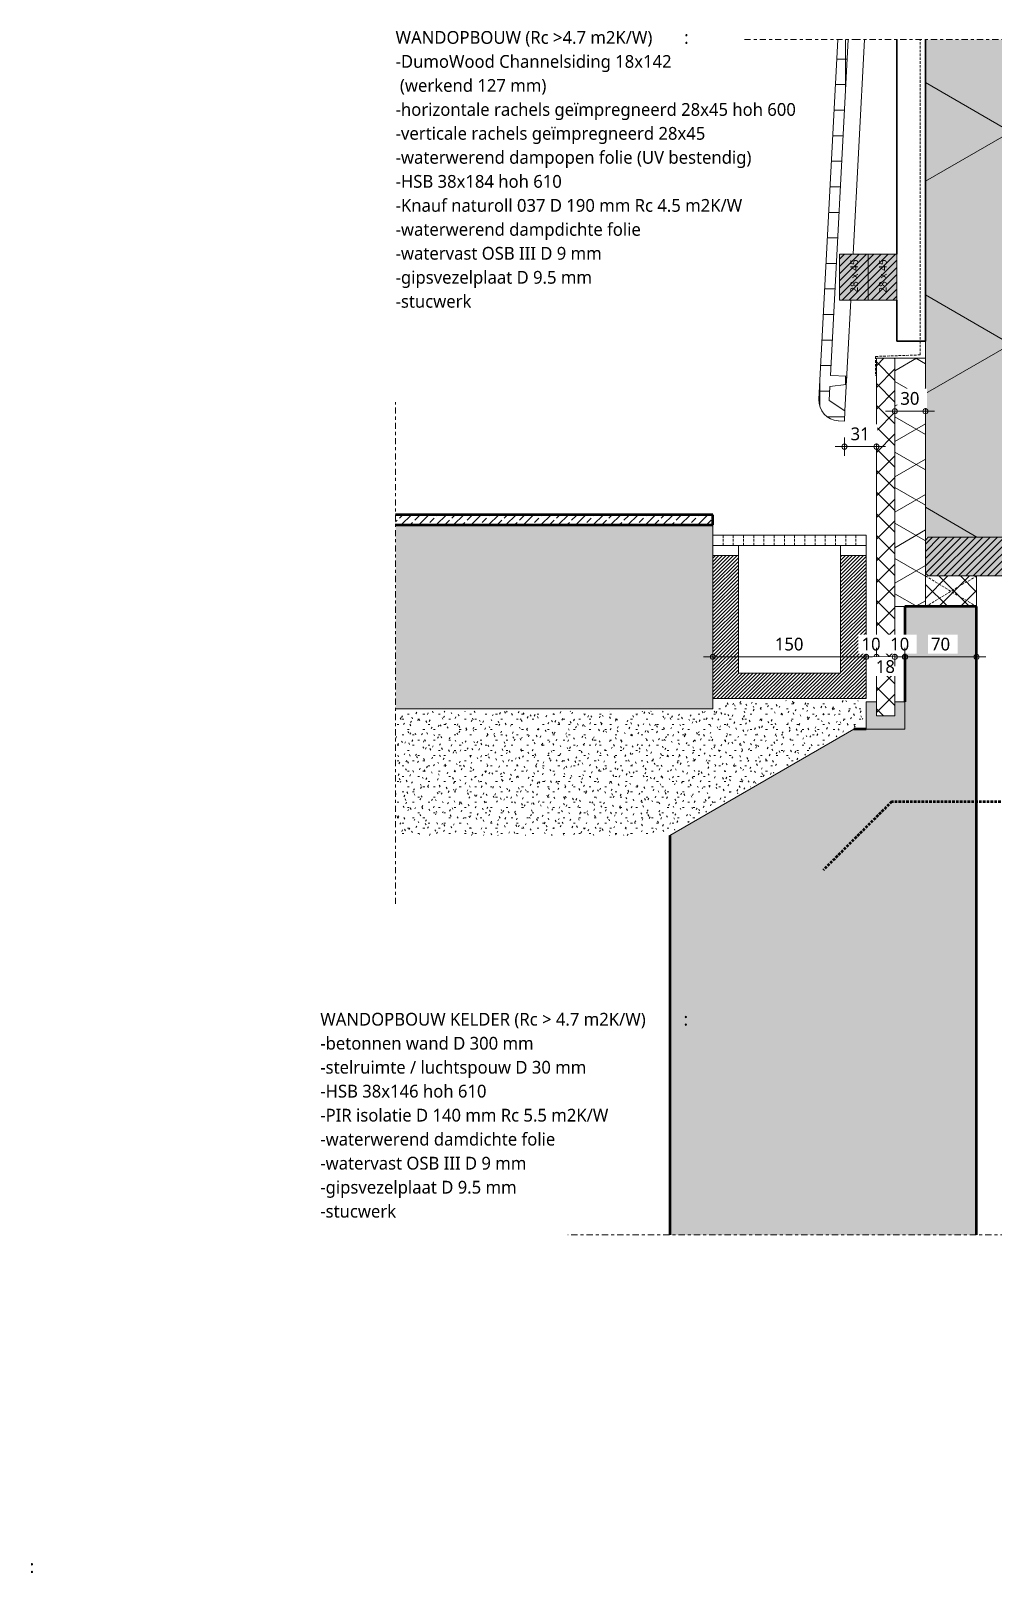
# Model space of a CAD drawing. Header units: millimetres. Extents: x 2927 to 18500, y -7154 to 6447.
# Drawn here: x 4803 to 5745, y 3218 to 4728 of the extents above; entities that cross this region are included whole.
import ezdxf

# ---------------------------------------------------------------- set-up
doc = ezdxf.new("R2010")
doc.units = ezdxf.units.MM
doc.linetypes.add('MV_center', pattern=[15, 6, -3, 3, -3])
doc.linetypes.add('MV_hidden', pattern=[3.75, 2.5, -1.25])
for name, color, linetype, lineweight in [('A-ANNO-DIMS', 211, 'Continuous', 13), ('A-ANNO-DIMS-5', 211, 'Continuous', 13), ('A-ANNO-NOTE', 131, 'Continuous', 18), ('A-DETL', 90, 'Continuous', 13), ('A-DETL-GENF', 92, 'Continuous', 18), ('A-DETL-MEDM', 33, 'Continuous', 18), ('G-ANNO-TEXT', 231, 'Continuous', 13)]:
    doc.layers.add(name, color=color, linetype=linetype, lineweight=lineweight)
doc.styles.add('Segoe UI', font='segoeui.ttf', dxfattribs={"height": 7.5})
doc.styles.add('Segoe UI_3', font='segoeui.ttf', dxfattribs={"height": 12.5})
doc.styles.add('Segoe UI_B', font='segoeui.ttf', dxfattribs={"height": 12.5})
doc.dimstyles.new('2_5_mm_controle', dxfattribs={"dimscale": 304.8, "dimtxt": 13.092049, "dimasz": 0.016404, "dimexe": 0.029528, "dimexo": 0.0625, "dimgap": 0.008202, "dimtad": 1, "dimdec": 0, "dimzin": 0, "dimdsep": 46, "dimtxsty": 'Segoe UI_3', "dimblk1": 'DOTBLANK', "dimblk2": 'DOTBLANK', "dimsah": 1, "dimcen": 0.09, "dimdle": 0.029528, "dimazin": 0, "dimtfac": 1, "dimtdec": 4, "dimtix": 1, "dimtmove": 0, "dimatfit": 3, "dimfxl": 0.029528, "dimfxlon": 1, "dimtvp": 1, "dimtfill": 1, "dimtolj": 1, "dimtzin": 0, "dimarcsym": 2})
doc.dimstyles.new('2_5_mm_controle_1', dxfattribs={"dimscale": 304.8, "dimtxt": 13.092049, "dimasz": 0.016404, "dimexe": 0.029528, "dimexo": 0.0625, "dimgap": 0.008202, "dimtad": 1, "dimdec": 0, "dimzin": 0, "dimdsep": 46, "dimtxsty": 'Segoe UI_3', "dimblk1": 'DOTBLANK', "dimblk2": 'DOTBLANK', "dimsah": 1, "dimcen": 0.09, "dimdle": 0.029528, "dimazin": 0, "dimtfac": 1, "dimtdec": 4, "dimtix": 1, "dimtmove": 2, "dimatfit": 3, "dimfxl": 0.029528, "dimfxlon": 1, "dimtvp": 1, "dimtfill": 1, "dimtolj": 1, "dimtzin": 0, "dimarcsym": 2})
doc.dimstyles.new('2_5_mm_zonder_komma', dxfattribs={"dimscale": 304.8, "dimtxt": 13.092049, "dimasz": 0.016404, "dimexe": 0.029528, "dimexo": 0.0625, "dimgap": 0.008202, "dimtad": 1, "dimdec": 0, "dimdsep": 46, "dimtxsty": 'Segoe UI_3', "dimblk1": 'DOTBLANK', "dimblk2": 'DOTBLANK', "dimsah": 1, "dimcen": 0.09, "dimdle": 0.029528, "dimazin": 0, "dimtfac": 1, "dimtdec": 4, "dimtix": 1, "dimtmove": 0, "dimatfit": 3, "dimfxl": 0.029528, "dimfxlon": 1, "dimtvp": 1, "dimtfill": 1, "dimtolj": 1, "dimtzin": 0, "dimarcsym": 2})
pattern_1 = [(45, (0, 0), (-10.606602, 10.606602), []), (135, (0, 0), (-10.606602, -10.606602), [])]

# ---------------------------------------------------------------- blocks, each defined once
blk = doc.blocks.new('42 isolatie - Type 1-V29-Details Domera')
at = {"layer": 'A-DETL-GENF'}
blk.add_hatch(color=256, dxfattribs=at).paths.add_polyline_path([(38.3, -0.8), (38.3, -184.8), (525.3, -184.8), (525.3, -0.8), (230.3, -0.8)])
at = {"layer": 'A-DETL-GENF', "lineweight": 13}
h = blk.add_hatch(dxfattribs=at)
h.set_pattern_fill('FP_11', color=256, style=0, pattern_type=2)
h.set_pattern_definition([(300, (-2126.39, -181.76), (-155.885, -90), []), (240, (-2126.39, -181.76), (-155.885, 90), [])])
h.paths.add_polyline_path([(38.3, -0.8), (38.3, -184.8), (525.3, -184.8), (525.3, -0.8), (230.3, -0.8)])
at = {"layer": 'A-DETL-GENF'}
for p, q in [((213.5, -0.8), (38.3, -0.8)), ((213.5, -0.8), (38.3, -0.8)), ((230.3, -0.8), (213.5, -0.8)), ((230.3, -0.8), (213.5, -0.8)), ((525.3, -0.8), (230.3, -0.8)), ((38.3, -184.8), (525.3, -184.8))]:
    blk.add_line(p, q, dxfattribs=at)
blk = doc.blocks.new('00 hout_rechthoekig_sls - SLS 38x184-V36-Details Domera')
at = {"layer": 'A-DETL-GENF'}
blk.add_hatch(color=256, dxfattribs=at).paths.add_polyline_path([(181.2, -38), (184, -35.2), (184, -2.8), (181.2, 0), (2.8, 0), (0, -2.8), (0, -35.2), (2.8, -38), (75, -38)])
at = {"layer": 'A-DETL-MEDM', "lineweight": 13}
h = blk.add_hatch(dxfattribs=at)
h.set_pattern_fill('FP_71', color=256, style=0, pattern_type=2)
h.set_pattern_definition([(45, (-5678.284, -4232.144), (-3.535534, 3.535534), [])])
h.paths.add_polyline_path([(181.2, -38), (184, -35.2), (184, -2.8), (181.2, 0), (2.8, 0), (0, -2.8), (0, -35.2), (2.8, -38), (75, -38)])
at = {"layer": 'A-DETL-MEDM'}
for p, q in [((0, -2.8), (2.8, 0)), ((2.8, 0), (0, -2.8)), ((2.8, 0), (181.2, 0)), ((181.2, 0), (184, -2.8)), ((0, -2.8), (0, -35.2)), ((181.2, 0), (184, -2.8)), ((184, -35.2), (184, -2.8)), ((2.8, -38), (0, -35.2)), ((0, -35.2), (2.8, -38)), ((2.8, -38), (181.2, -38)), ((184, -35.2), (181.2, -38)), ((181.2, -38), (184, -35.2))]:
    blk.add_line(p, q, dxfattribs=at)
blk = doc.blocks.new('00 hout_rechthoekig_sls - Vuren Gewolmaniseerd 28x45-V37-Details Domera')
at = {"layer": 'A-DETL-GENF', "lineweight": 13}
blk.add_hatch(color=256, dxfattribs=at).paths.add_polyline_path([(0, -28), (45, -28), (45, 0), (0, 0)])
at = {"layer": 'A-DETL-MEDM', "lineweight": 13}
h = blk.add_hatch(dxfattribs=at)
h.set_pattern_fill('FP_72', color=256, style=0, pattern_type=2)
h.set_pattern_definition([(315, (-4464.144, 5622.284), (3.535534, 3.535534), [])])
h.paths.add_polyline_path([(0, -28), (45, -28), (45, 0), (0, 0)])
at = {"layer": 'A-DETL-MEDM'}
for p, q in [((0, 0), (45, 0)), ((0, -28), (0, 0)), ((45, 0), (45, -28)), ((45, 0), (45, -28)), ((45, 0), (45, -28)), ((45, -28), (0, -28)), ((45, -28), (0, -28))]:
    blk.add_line(p, q, dxfattribs=at)
blk = doc.blocks.new('42_isolatie - Kantplank-3227780-Details Domera')
at = {"layer": 'A-DETL-GENF', "lineweight": 13}
h = blk.add_hatch(dxfattribs=at)
h.set_pattern_fill('FP_57', color=256, style=0, pattern_type=2)
h.set_pattern_definition([(300, (-2380.567, -120.812), (-25.98076, -15), []), (240, (-2380.567, -120.812), (-25.98076, 15), [])])
h.paths.add_polyline_path([(243.5, -30.8), (243.5, -0.8), (0.3, -0.8), (0.3, -30.8)])
at = {"layer": 'A-DETL-GENF'}
for p, q in [((243.5, -0.8), (0.3, -0.8)), ((0.3, -0.8), (0.3, -30.8)), ((243.5, -30.8), (243.5, -0.8)), ((0.3, -30.8), (243.5, -30.8))]:
    blk.add_line(p, q, dxfattribs=at)
blk = doc.blocks.new('NLRS_00_DI_maskeer - Type 1-4234569-Details Domera')
at = {"layer": 'A-DETL-GENF', "linetype": 'MV_center'}
blk.add_line((-100, 0), (599.5, 0), dxfattribs=at)
blk = doc.blocks.new('NLRS_00_DI_maskeer - Type 1-V44-Details Domera')
at = {"layer": 'A-DETL-GENF', "linetype": 'MV_center'}
blk.add_line((384.5, 0), (277.1, 0), dxfattribs=at)
blk = doc.blocks.new('00 hout_rechthoekig_sls - Vuren Gewolmaniseerd 28x45-V45-Details Domera')
at = {"layer": 'A-DETL-GENF', "lineweight": 13}
blk.add_hatch(color=256, dxfattribs=at).paths.add_polyline_path([(0, -28), (45, -28), (45, 0), (0, 0)])
at = {"layer": 'A-DETL-MEDM', "lineweight": 13}
h = blk.add_hatch(dxfattribs=at)
h.set_pattern_fill('FP_77', color=256, style=0, pattern_type=2)
h.set_pattern_definition([(315, (-4464.144, 5594.284), (3.535534, 3.535534), [])])
h.paths.add_polyline_path([(0, -28), (45, -28), (45, 0), (0, 0)])
at = {"layer": 'A-DETL-MEDM'}
for p, q in [((0, 0), (45, 0)), ((0, -28), (0, 0)), ((45, 0), (45, -28)), ((45, 0), (45, -28)), ((45, 0), (45, -28)), ((45, -28), (0, -28)), ((45, -28), (0, -28))]:
    blk.add_line(p, q, dxfattribs=at)
blk = doc.blocks.new('NLRS_00_DI_maskeer - Type 1-4234572-Details Domera')
at = {"layer": 'A-DETL-GENF', "linetype": 'MV_center'}
blk.add_line((391, 0), (-100, 0), dxfattribs=at)
blk = doc.blocks.new('NLRS_00_DI_maskeer - Type 1-4234566-Details Domera')
at = {"layer": 'A-DETL-GENF', "linetype": 'MV_center'}
blk.add_line((384.5, 0), (-100, 0), dxfattribs=at)
blk = doc.blocks.new('DIMBLOCK43-Details Domera')
at = {"layer": 'A-ANNO-DIMS-5'}
for p, q in [((5470.3, 4114.9), (5470.3, 4123.9)), ((5620.3, 4114.9), (5620.3, 4123.9)), ((5461.3, 4114.9), (5620.3, 4114.9)), ((5470.3, 4114.9), (5470.3, 4105.9)), ((5620.3, 4114.9), (5620.3, 4105.9))]:
    blk.add_line(p, q, dxfattribs=at)
for centre in [(5470.3, 4114.9), (5620.3, 4114.9)]:
    blk.add_circle(centre, 2.5, dxfattribs=at)
at = {"layer": 'A-ANNO-DIMS-5', "color": 0, "insert": (5531, 4133.7), "char_height": 12.5, "width": 34.277, "attachment_point": 1, "line_spacing_factor": 1.142579, "style": 'Segoe UI_3', "bg_fill": 3, "box_fill_scale": 1.25, "bg_fill_color": 9, "bg_fill_true_color": 13158600, "bg_fill_transparency": 0}
blk.add_mtext('150', dxfattribs=at)
blk = doc.blocks.new('_DotBlank')
at = {"color": 0, "linetype": 'ByBlock', "lineweight": -2}
blk.add_line((-0.5, 0), (-1, 0), dxfattribs=at)
blk.add_circle((0, 0), 0.5, dxfattribs=at)
blk = doc.blocks.new('DIMBLOCK44-Details Domera')
at = {"layer": 'A-ANNO-DIMS-5'}
for p, q in [((5620.3, 4114.9), (5620.3, 4123.9)), ((5630.3, 4114.9), (5630.3, 4123.9)), ((5620.3, 4114.9), (5630.3, 4114.9)), ((5620.3, 4114.9), (5620.3, 4105.9)), ((5630.3, 4114.9), (5630.3, 4105.9))]:
    blk.add_line(p, q, dxfattribs=at)
for centre in [(5620.3, 4114.9), (5630.3, 4114.9)]:
    blk.add_circle(centre, 2.5, dxfattribs=at)
at = {"layer": 'A-ANNO-DIMS-5', "color": 0, "insert": (5615.8, 4133.7), "char_height": 12.5, "width": 22.852, "attachment_point": 1, "line_spacing_factor": 1.142579, "style": 'Segoe UI_3', "bg_fill": 3, "box_fill_scale": 1.25, "bg_fill_color": 9, "bg_fill_true_color": 13158600, "bg_fill_transparency": 0}
blk.add_mtext('10', dxfattribs=at)
blk = doc.blocks.new('DIMBLOCK45-Details Domera')
at = {"layer": 'A-ANNO-DIMS-5'}
for p, q in [((5630.3, 4114.9), (5630.3, 4123.9)), ((5648.3, 4114.9), (5648.3, 4123.9)), ((5630.3, 4114.9), (5648.3, 4114.9)), ((5630.3, 4114.9), (5630.3, 4105.9)), ((5648.3, 4114.9), (5648.3, 4105.9))]:
    blk.add_line(p, q, dxfattribs=at)
for centre in [(5630.3, 4114.9), (5648.3, 4114.9)]:
    blk.add_circle(centre, 2.5, dxfattribs=at)
at = {"layer": 'A-ANNO-DIMS-5', "color": 0, "insert": (5629.8, 4111.7), "char_height": 12.5, "width": 22.852, "attachment_point": 1, "line_spacing_factor": 1.142579, "style": 'Segoe UI_3', "bg_fill": 3, "box_fill_scale": 1.25, "bg_fill_color": 9, "bg_fill_true_color": 13158600, "bg_fill_transparency": 0}
blk.add_mtext('18', dxfattribs=at)
blk = doc.blocks.new('DIMBLOCK46-Details Domera')
at = {"layer": 'A-ANNO-DIMS-5'}
for p, q in [((5648.3, 4114.9), (5648.3, 4123.9)), ((5658.3, 4114.9), (5658.3, 4123.9)), ((5648.3, 4114.9), (5658.3, 4114.9)), ((5648.3, 4114.9), (5648.3, 4105.9)), ((5658.3, 4114.9), (5658.3, 4105.9))]:
    blk.add_line(p, q, dxfattribs=at)
for centre in [(5648.3, 4114.9), (5658.3, 4114.9)]:
    blk.add_circle(centre, 2.5, dxfattribs=at)
at = {"layer": 'A-ANNO-DIMS-5', "color": 0, "insert": (5643.8, 4133.7), "char_height": 12.5, "width": 22.852, "attachment_point": 1, "line_spacing_factor": 1.142579, "style": 'Segoe UI_3', "bg_fill": 3, "box_fill_scale": 1.25, "bg_fill_color": 9, "bg_fill_true_color": 13158600, "bg_fill_transparency": 0}
blk.add_mtext('10', dxfattribs=at)
blk = doc.blocks.new('DIMBLOCK47-Details Domera')
at = {"layer": 'A-ANNO-DIMS-5'}
for p, q in [((5658.3, 4114.9), (5658.3, 4123.9)), ((5728.3, 4114.9), (5728.3, 4123.9)), ((5658.3, 4114.9), (5737.3, 4114.9)), ((5658.3, 4114.9), (5658.3, 4105.9)), ((5728.3, 4114.9), (5728.3, 4105.9))]:
    blk.add_line(p, q, dxfattribs=at)
for centre in [(5658.3, 4114.9), (5728.3, 4114.9)]:
    blk.add_circle(centre, 2.5, dxfattribs=at)
at = {"layer": 'A-ANNO-DIMS-5', "color": 0, "insert": (5683.8, 4133.7), "char_height": 12.5, "width": 22.852, "attachment_point": 1, "line_spacing_factor": 1.142579, "style": 'Segoe UI_3', "bg_fill": 3, "box_fill_scale": 1.25, "bg_fill_color": 9, "bg_fill_true_color": 13158600, "bg_fill_transparency": 0}
blk.add_mtext('70', dxfattribs=at)
blk = doc.blocks.new('DIMBLOCK48-Details Domera')
at = {"layer": 'A-ANNO-DIMS-5'}
for p, q in [((5648.3, 4355.4), (5648.3, 4364.4)), ((5678.3, 4355.4), (5678.3, 4364.4)), ((5639.3, 4355.4), (5687.3, 4355.4)), ((5648.3, 4355.4), (5648.3, 4346.4)), ((5678.3, 4355.4), (5678.3, 4346.4))]:
    blk.add_line(p, q, dxfattribs=at)
for centre in [(5648.3, 4355.4), (5678.3, 4355.4)]:
    blk.add_circle(centre, 2.5, dxfattribs=at)
at = {"layer": 'A-ANNO-DIMS-5', "color": 0, "insert": (5653.8, 4374.2), "char_height": 12.5, "width": 22.852, "attachment_point": 1, "line_spacing_factor": 1.142579, "style": 'Segoe UI_3', "bg_fill": 3, "box_fill_scale": 1.25, "bg_fill_color": 9, "bg_fill_true_color": 13158600, "bg_fill_transparency": 0}
blk.add_mtext('30', dxfattribs=at)
blk = doc.blocks.new('DIMBLOCK51-Details Domera')
at = {"layer": 'A-ANNO-DIMS-5'}
for p, q in [((5590, 4320.7), (5639.3, 4320.7)), ((5599, 4320.7), (5599, 4329.7)), ((5599, 4320.7), (5599, 4311.7)), ((5630.3, 4320.7), (5630.3, 4329.7)), ((5630.3, 4320.7), (5630.3, 4311.7))]:
    blk.add_line(p, q, dxfattribs=at)
for centre in [(5599, 4320.7), (5630.3, 4320.7)]:
    blk.add_circle(centre, 2.5, dxfattribs=at)
at = {"layer": 'A-ANNO-DIMS-5', "color": 0, "insert": (5605.1, 4339.5), "char_height": 12.5, "width": 22.852, "attachment_point": 1, "line_spacing_factor": 1.142579, "style": 'Segoe UI_3', "bg_fill": 3, "box_fill_scale": 1.25, "bg_fill_color": 9, "bg_fill_true_color": 13158600, "bg_fill_transparency": 0}
blk.add_mtext('31', dxfattribs=at)

msp = doc.modelspace()

# ---------------------------------------------------------------- hatches: boundary and pattern name
at = {"layer": 'A-DETL-GENF', "lineweight": 13}
h = msp.add_hatch(dxfattribs=at)
h.set_pattern_fill('FP_2', color=253, style=0, pattern_type=2)
h.set_pattern_definition([(0, (0, 0), (0, 25), []), (90, (0, 0), (-25, 1e-15), [])])
h.paths.add_polyline_path([(5599, 4345.8), (5599.6, 4355.7), (5584.1, 4365.8), (5584.8, 4379.6), (5600.9, 4381.6), (5601.3, 4389.6), (5585.4, 4390.4), (5602.6, 4719.1), (5592.6, 4719.1), (5574.1, 4367.1), (5574.5, 4361.9), (5576.3, 4357), (5579.2, 4352.7), (5583.2, 4349.3), (5587.9, 4347), (5593.1, 4346.1)])
h = msp.add_hatch(dxfattribs=at)
h.set_pattern_fill('FP_19', color=251, style=0, pattern_type=2)
h.set_pattern_definition(pattern_1)
h.paths.add_polyline_path([(5630.3, 4057.3), (5648.3, 4057.3), (5648.3, 4407.3), (5630.3, 4407.3), (5630.3, 4070.8)])
h = msp.add_hatch(dxfattribs=at)
h.set_pattern_fill('FP_61', color=253, style=0, pattern_type=2)
h.set_pattern_definition([(45, (0, 0), (-8.531243, 8.531243), []), (45, (8.531, 0), (-8.531243, 8.531243), [6.033, -3.016])])
h.paths.add_polyline_path([(5470.3, 4244.1), (5470.3, 4254.1), (5159.9, 4254.1), (5159.9, 4244.1), (5202.7, 4244.1)])
at = {"layer": 'A-DETL-GENF'}
for points in [[(5470.3, 4064.1), (5470.3, 4244.1), (5159.9, 4244.1), (5159.9, 4064.1), (5202.7, 4064.1)], [(5472.4, 3549.2), (5728.3, 3549.2), (5728.3, 4164.1), (5658.3, 4164.1), (5658.3, 4044.1), (5608.3, 4044.1), (5428.3, 3940.2), (5428.3, 3549.2)], [(5658.3, 4044.1), (5658.3, 4070.8), (5648.3, 4070.8), (5648.3, 4057.3), (5630.3, 4057.3), (5630.3, 4070.8), (5620.3, 4070.8), (5620.3, 4044.1)]]:
    msp.add_hatch(color=9, dxfattribs=at).paths.add_polyline_path(points)
at = {"layer": 'A-DETL-GENF', "lineweight": 13}
h = msp.add_hatch(dxfattribs=at)
h.set_pattern_fill('FP_65', color=253, style=0, pattern_type=2)
h.set_pattern_definition([(45, (0, 0), (-1.76776695, 1.76776695), [])])
h.paths.add_polyline_path([(5620.3, 4074.1), (5620.3, 4214.1), (5595.3, 4214.1), (5595.3, 4099.1), (5495.3, 4099.1), (5495.3, 4214.1), (5470.3, 4214.1), (5470.3, 4074.1)])
h = msp.add_hatch(dxfattribs=at)
h.set_pattern_fill('FP_19', color=251, style=0, pattern_type=2)
h.set_pattern_definition(pattern_1)
h.paths.add_polyline_path([(5681.1, 4164.1), (5728.3, 4164.1), (5728.3, 4194.1), (5678.3, 4194.1), (5678.3, 4164.1)])
h = msp.add_hatch(dxfattribs=at)
h.set_pattern_fill('FP_5', color=253, style=0, pattern_type=2)
h.set_pattern_definition([(0, (0, 0), (20.32, 5.08), [1.676, -13.564, 1.676, -13.564, -81.28]), (0, (0, 0), (20.32, 5.08), [-30.48, 1.676, -28.804, 1.676, -13.564, -35.56]), (0, (0, 0), (20.32, 5.08), [-76.2, 1.676, -8.484, 1.676, -23.724]), (120, (7.62, 2.54), (-14.559409, 15.0576362), [1.676, -13.564, 1.676, -13.564, -81.28]), (120, (7.62, 2.54), (-14.559409, 15.0576362), [-30.48, 1.676, -28.804, 1.676, -13.564, -35.56]), (120, (7.62, 2.54), (-14.559409, 15.0576362), [-76.2, 1.676, -8.484, 1.676, -23.724]), (240, (10.16, 12.7), (-5.760591, -20.1376362), [1.676, -13.564, 1.676, -13.564, -81.28]), (240, (10.16, 12.7), (-5.760591, -20.1376362), [-30.48, 1.676, -28.804, 1.676, -13.564, -35.56]), (240, (10.16, 12.7), (-5.760591, -20.1376362), [-76.2, 1.676, -8.484, 1.676, -23.724])])
h.paths.add_polyline_path([(5424.6, 3940.2), (5607, 4045.5), (5618, 4045.5), (5618, 4072.1), (5472.4, 4072.1), (5472.4, 4061.9), (5159.9, 4061.9), (5159.9, 3940.2), (5202.7, 3940.2)])

# ---------------------------------------------------------------- linework, layer by layer
at = {"layer": 'A-DETL', "lineweight": 18}
for p, q in [((5592.6, 4719.1), (5574.1, 4367.1)), ((5585.4, 4390.4), (5602.6, 4719.1)), ((5607.6, 4509.1), (5618.6, 4719.1)), ((5599.6, 4355.7), (5605.3, 4464.1)), ((5630.3, 4407.3), (5630.3, 4057.3)), ((5648.3, 4407.3), (5630.3, 4407.3)), ((5648.3, 4164.1), (5648.3, 4407.3)), ((5584.1, 4365.8), (5584.8, 4379.6)), ((5584.8, 4379.6), (5600.9, 4381.6)), ((5601.3, 4389.6), (5585.4, 4390.4)), ((5600.9, 4381.6), (5601.3, 4389.6)), ((5599.6, 4355.7), (5584.1, 4365.8)), ((5599, 4345.8), (5599.6, 4355.7)), ((5593.1, 4346.1), (5599, 4345.8)), ((5470.3, 4214.1), (5470.3, 4244.1)), ((5470.3, 4234.1), (5620.3, 4234.1)), ((5470.3, 4214.1), (5470.3, 4234.1)), ((5620.3, 4234.1), (5620.3, 4214.1)), ((5470.3, 4224.1), (5620.3, 4224.1)), ((5495.3, 4214.1), (5470.3, 4214.1)), ((5470.3, 4214.1), (5470.3, 4074.1)), ((5495.3, 4214.1), (5495.3, 4224.1)), ((5495.3, 4099.1), (5495.3, 4214.1)), ((5595.3, 4214.1), (5595.3, 4224.1)), ((5620.3, 4214.1), (5595.3, 4214.1)), ((5595.3, 4214.1), (5595.3, 4099.1)), ((5620.3, 4074.1), (5620.3, 4214.1)), ((5678.3, 4194.1), (5678.3, 4164.1)), ((5728.3, 4164.1), (5728.3, 4194.1)), ((5648.3, 4057.3), (5648.3, 4164.1)), ((5595.3, 4099.1), (5495.3, 4099.1)), ((5159.9, 4064.1), (5470.3, 4064.1)), ((5470.3, 4064.1), (5470.3, 4074.1)), ((5470.3, 4074.1), (5620.3, 4074.1)), ((5630.3, 4070.8), (5620.3, 4070.8)), ((5620.3, 4070.8), (5620.3, 4044.1)), ((5630.3, 4057.3), (5630.3, 4070.8)), ((5658.3, 4070.8), (5648.3, 4070.8)), ((5648.3, 4070.8), (5648.3, 4057.3)), ((5658.3, 4044.1), (5658.3, 4070.8)), ((5648.3, 4057.3), (5630.3, 4057.3)), ((5630.3, 4057.3), (5648.3, 4057.3)), ((5608.3, 4044.1), (5428.3, 3940.2)), ((5620.3, 4044.1), (5658.3, 4044.1))]:
    msp.add_line(p, q, dxfattribs=at)
at = {"layer": 'A-DETL', "lineweight": 35}
for p, q in [((5650.3, 4719.1), (5650.3, 4509.1)), ((5678.3, 4424.1), (5678.3, 4719.1)), ((5650.3, 4464.1), (5650.3, 4424.1)), ((5650.3, 4424.1), (5678.3, 4424.1))]:
    msp.add_line(p, q, dxfattribs=at)
at = {"layer": 'A-DETL', "linetype": 'MV_hidden', "lineweight": 18}
for p, q in [((5673.3, 4410.5), (5673.3, 4719.1)), ((5673.3, 4410.5), (5629.5, 4409)), ((5629.5, 4409), (5629.5, 4389.9)), ((5480.3, 4234.1), (5480.3, 4224.1)), ((5490.3, 4234.1), (5490.3, 4224.1)), ((5500.3, 4234.1), (5500.3, 4224.1)), ((5510.3, 4234.1), (5510.3, 4224.1)), ((5520.3, 4234.1), (5520.3, 4224.1)), ((5530.3, 4234.1), (5530.3, 4224.1)), ((5540.3, 4234.1), (5540.3, 4224.1)), ((5550.3, 4234.1), (5550.3, 4224.1)), ((5560.3, 4234.1), (5560.3, 4224.1)), ((5570.3, 4234.1), (5570.3, 4224.1)), ((5580.3, 4234.1), (5580.3, 4224.1)), ((5590.3, 4234.1), (5590.3, 4224.1)), ((5600.3, 4234.1), (5600.3, 4224.1)), ((5610.3, 4234.1), (5610.3, 4224.1)), ((5678.3, 4164.1), (5728.3, 4194.1)), ((5678.3, 4194.1), (5728.3, 4164.1))]:
    msp.add_line(p, q, dxfattribs=at)
at = {"layer": 'A-DETL', "lineweight": 50}
for p, q in [((5470.3, 4254.1), (5159.9, 4254.1)), ((5159.9, 4244.1), (5470.3, 4244.1)), ((5470.3, 4244.1), (5470.3, 4254.1)), ((5678.3, 4164.1), (5658.3, 4164.1)), ((5658.3, 4164.1), (5658.3, 4070.8)), ((5728.3, 4164.1), (5678.3, 4164.1)), ((5728.3, 3549.2), (5728.3, 4164.1)), ((5620.3, 4044.1), (5608.3, 4044.1)), ((5428.3, 3940.2), (5428.3, 3549.2))]:
    msp.add_line(p, q, dxfattribs=at)
at = {"layer": 'A-DETL', "linetype": 'MV_hidden', "lineweight": 50}
for p, q in [((5645.2, 3973.1), (5578.3, 3906.2)), ((5943.3, 3973.1), (5645.2, 3973.1))]:
    msp.add_line(p, q, dxfattribs=at)
at = {"layer": 'A-DETL', "lineweight": 18}
msp.add_arc((5594.1, 4366), 20, 177.0003, 267.0003, dxfattribs=at)

# ---------------------------------------------------------------- block references
at = {"layer": 'A-DETL-GENF', "linetype": 'MV_center'}
for name, p, rotation in [('NLRS_00_DI_maskeer - Type 1-V44-Details Domera', (5885.8, 4719.1), 180), ('NLRS_00_DI_maskeer - Type 1-4234566-Details Domera', (5993.2, 4719.1), 180), ('NLRS_00_DI_maskeer - Type 1-4234572-Details Domera', (5159.9, 4264.1), 269.9999999999998), ('NLRS_00_DI_maskeer - Type 1-4234569-Details Domera', (5927.8, 3549.2), 180)]:
    msp.add_blockref(name, p, dxfattribs=dict(at, rotation=rotation))
at = {"layer": 'A-DETL-GENF'}
for name, p, rotation in [('42 isolatie - Type 1-V29-Details Domera', (5677.5, 4193.9), 89.99999999999991), ('42_isolatie - Kantplank-3227780-Details Domera', (5679.1, 4407.6), 269.9999999999999)]:
    msp.add_blockref(name, p, dxfattribs=dict(at, rotation=rotation))
at = {"layer": 'A-DETL-MEDM', "lineweight": 13, "rotation": 90}
for name, p in [('00 hout_rechthoekig_sls - Vuren Gewolmaniseerd 28x45-V45-Details Domera', (5594.3, 4464.1)), ('00 hout_rechthoekig_sls - Vuren Gewolmaniseerd 28x45-V37-Details Domera', (5622.3, 4464.1))]:
    msp.add_blockref(name, p, dxfattribs=at)
at = {"layer": 'A-DETL-MEDM'}
msp.add_blockref('00 hout_rechthoekig_sls - SLS 38x184-V36-Details Domera', (5678.3, 4232.1), dxfattribs=at)

# ---------------------------------------------------------------- texts
at = {"layer": 'A-ANNO-NOTE', "lineweight": 13, "char_height": 7.5, "width": 40.485, "attachment_point": 1, "rotation": 90, "style": 'Segoe UI'}
for insert in [(5604.8, 4471.4), (5632.8, 4471.4)]:
    msp.add_mtext('28 x 45', dxfattribs=dict(at, insert=insert))
at = {"layer": 'G-ANNO-TEXT', "color": 7, "char_height": 12.5, "attachment_point": 1}
for s, insert, width, style in [('WANDOPBOUW (Rc >4.7 m2K/W)', (5159.9, 4727.5), 342.321, 'Segoe UI_B'), (':', (5442.3, 4727.5), 4.409, 'Segoe UI_3'), ('-DumoWood Channelsiding 18x142', (5159.9, 4704), 335.907, 'Segoe UI_3'), (' (werkend 127 mm) ', (5159.9, 4680.5), 188.397, 'Segoe UI_3'), ('-horizontale rachels geïmpregneerd 28x45 hoh 600', (5159.9, 4657), 481.012, 'Segoe UI_3'), ('-verticale rachels geïmpregneerd 28x45 ', (5159.9, 4633.6), 375.991, 'Segoe UI_3'), ('-waterwerend dampopen folie (UV bestendig)', (5159.9, 4610.1), 430.105, 'Segoe UI_3'), ('-HSB 38x184 hoh 610', (5159.9, 4586.6), 204.029, 'Segoe UI_3'), ('-Knauf naturoll 037 D 190 mm Rc 4.5 m2K/W', (5159.9, 4563.1), 425.295, 'Segoe UI_3'), ('-waterwerend dampdichte folie', (5159.9, 4539.6), 294.219, 'Segoe UI_3'), ('-watervast OSB III D 9 mm', (5159.9, 4516.2), 246.519, 'Segoe UI_3'), ('-gipsvezelplaat D 9.5 mm', (5159.9, 4492.7), 238.502, 'Segoe UI_3'), ('-stucwerk', (5159.9, 4469.2), 90.19, 'Segoe UI_3'), ('WANDOPBOUW KELDER (Rc > 4.7 m2K/W)', (5086.2, 3766.5), 430.907, 'Segoe UI_B'), (':', (5441.7, 3766.5), 4.409, 'Segoe UI_3'), ('-betonnen wand D 300 mm', (5086.2, 3743), 260.148, 'Segoe UI_3'), ('-stelruimte / luchtspouw D 30 mm', (5086.2, 3719.5), 322.679, 'Segoe UI_3'), ('-HSB 38x146 hoh 610 ', (5086.2, 3696.1), 210.042, 'Segoe UI_3'), ('-PIR isolatie D 140 mm Rc 5.5 m2K/W', (5086.2, 3672.6), 354.747, 'Segoe UI_3'), ('-waterwerend damdichte folie', (5086.2, 3649.1), 281.793, 'Segoe UI_3'), ('-watervast OSB III D 9 mm', (5086.2, 3625.6), 246.519, 'Segoe UI_3'), ('-gipsvezelplaat D 9.5 mm', (5086.2, 3602.1), 238.502, 'Segoe UI_3'), ('-stucwerk', (5086.2, 3578.6), 90.19, 'Segoe UI_3'), (':', (4801.9, 3230.8), 4.409, 'Segoe UI_3')]:
    msp.add_mtext(s, dxfattribs=dict(at, insert=insert, width=width, style=style))

# ---------------------------------------------------------------- next in the draw order: dimensions: what is measured, and where the dimension line sits
at = {"layer": 'A-ANNO-DIMS'}
for base, p1, p2, override, picture, middle in [((5678.3, 4355.4), (5648.3, 4364.4), (5678.3, 4364.4), {"dimpost": '<>', "dimfxl": 30}, 'DIMBLOCK48-Details Domera', (5663.3, 4364.3)), ((5620.3, 4114.9), (5470.3, 4123.9), (5620.3, 4123.9), {"dimpost": '<>', "dimfxl": 150}, 'DIMBLOCK43-Details Domera', (5545.3, 4123.9))]:
    dim = msp.add_linear_dim(base=base, p1=p1, p2=p2, dimstyle='2_5_mm_controle', override=override, dxfattribs=at)
    dim.commit()
    dim.dimension.update_dxf_attribs({"geometry": picture, "text_midpoint": middle})

# ---------------------------------------------------------------- next in the draw order: dimensions: what is measured, and where the dimension line sits
for base, p1, p2, dimstyle, override, picture, middle in [((5630.3, 4320.7), (5599, 4329.7), (5630.3, 4329.7), '2_5_mm_zonder_komma', {"dimpost": '<>', "dimfxl": 31.239077}, 'DIMBLOCK51-Details Domera', (5614.7, 4329.7)), ((5630.3, 4114.9), (5620.3, 4123.9), (5630.3, 4123.9), '2_5_mm_controle', {"dimpost": '<>', "dimfxl": 10}, 'DIMBLOCK44-Details Domera', (5625.3, 4123.9))]:
    dim = msp.add_linear_dim(base=base, p1=p1, p2=p2, dimstyle=dimstyle, override=override, dxfattribs=at)
    dim.commit()
    dim.dimension.update_dxf_attribs({"geometry": picture, "text_midpoint": middle})

# ---------------------------------------------------------------- next in the draw order: dimensions: what is measured, and where the dimension line sits
dim = msp.add_linear_dim(base=(5648.3, 4114.9), p1=(5630.3, 4123.9), p2=(5648.3, 4123.9), dimstyle='2_5_mm_controle_1', override={"dimpost": '<>', "dimfxl": 18}, dxfattribs=at)
dim.commit()
dim.dimension.update_dxf_attribs({"geometry": 'DIMBLOCK45-Details Domera', "text_midpoint": (5641.2, 4103.3), "dimtype": 160})

# ---------------------------------------------------------------- next in the draw order: dimensions: what is measured, and where the dimension line sits
dim = msp.add_linear_dim(base=(5658.3, 4114.9), p1=(5648.3, 4123.9), p2=(5658.3, 4123.9), dimstyle='2_5_mm_controle', override={"dimpost": '<>', "dimfxl": 10}, dxfattribs=at)
dim.commit()
dim.dimension.update_dxf_attribs({"geometry": 'DIMBLOCK46-Details Domera', "text_midpoint": (5653.3, 4123.9)})

# ---------------------------------------------------------------- next in the draw order: dimensions: what is measured, and where the dimension line sits
dim = msp.add_linear_dim(base=(5728.3, 4114.9), p1=(5658.3, 4123.9), p2=(5728.3, 4123.9), dimstyle='2_5_mm_controle', override={"dimpost": '<>', "dimfxl": 70}, dxfattribs=at)
dim.commit()
dim.dimension.update_dxf_attribs({"geometry": 'DIMBLOCK47-Details Domera', "text_midpoint": (5693.3, 4123.9)})

doc.saveas('drawing.dxf')
